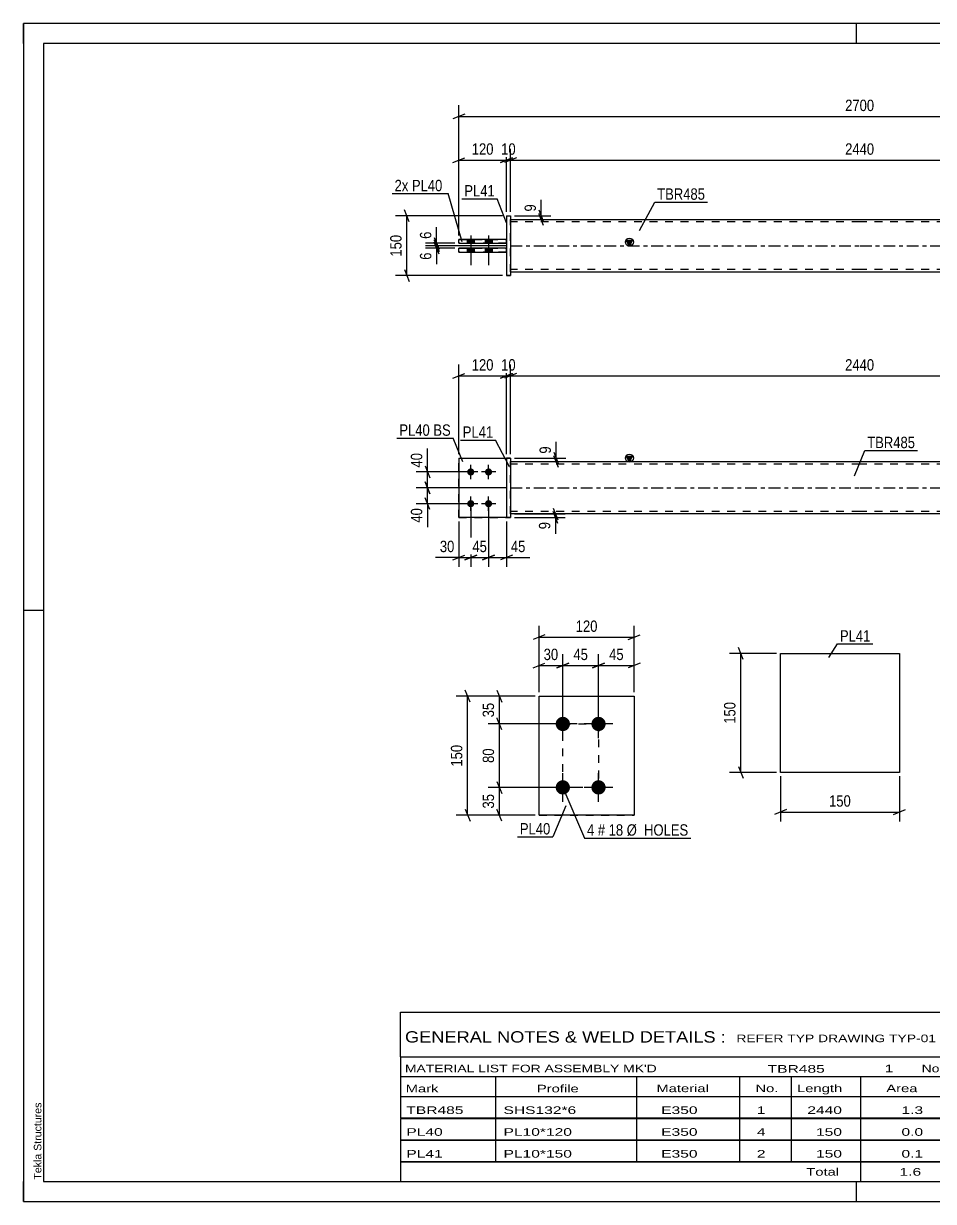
# Model space of a CAD drawing. Header units: millimetres. Extents: x 0 to 420, y 0 to 297.
# Drawn here: x 0 to 229.4, y 0 to 297 of the extents above; entities that cross this region are included whole.
import ezdxf

# ---------------------------------------------------------------- set-up
doc = ezdxf.new("R2010")
doc.units = ezdxf.units.MM
doc.linetypes.add('DXK_LINE_DOT2', pattern=[3.9198, 1.9599, -1.9599])
doc.linetypes.add('DXK_LINE_DOT3', pattern=[5.9187, 2.979, -0.9799, 0.9799, -0.9799])
doc.styles.add('Arial', font='ARIAL.TTF', dxfattribs={"height": 0.2})
doc.styles.add('Arial Narrow', font='ARIALN.TTF', dxfattribs={"height": 0.2})

# ---------------------------------------------------------------- blocks, each defined once
blk = doc.blocks.new('Unknown-582683829-1127')
at = {"color": 5, "linetype": 'Continuous'}
for p, q in [((420, 297), (0, 297)), ((0, 297), (0, 0)), ((0, 292), (0, 297)), ((210, 292), (210, 297)), ((415, 292), (5, 292)), ((5, 292), (5, 5)), ((5, 149), (0, 149)), ((0, 0), (0, 5)), ((5, 5), (415, 5)), ((210, 0), (210, 5)), ((0, 0), (420, 0))]:
    blk.add_line(p, q, dxfattribs=at)
at = {"color": 174, "linetype": 'Continuous', "style": 'Arial'}
blk.add_text('Tekla Structures', height=1.9102, rotation=90, dxfattribs=at).set_placement((4.5, 5.5))
blk = doc.blocks.new('Part-582683829-1392 - 1364')
at = {"color": 2, "linetype": 'Continuous'}
for p, q in [((109.73, 187.44), (121.73, 187.44)), ((109.73, 187.44), (109.73, 172.44)), ((121.73, 172.44), (109.73, 172.44)), ((109.73, 172.44), (109.73, 172.44))]:
    blk.add_line(p, q, dxfattribs=at)
at = {"color": 7, "linetype": 'DXK_LINE_DOT2'}
for p, q in [((109.73, 187.44), (121.73, 187.44)), ((121.73, 187.44), (121.73, 187.44)), ((121.73, 187.44), (121.73, 172.44)), ((109.73, 172.44), (121.73, 172.44)), ((109.73, 172.44), (109.73, 172.44))]:
    blk.add_line(p, q, dxfattribs=at)
blk = doc.blocks.new('Part-582683829-1397 - 1364')
at = {"color": 7, "linetype": 'DXK_LINE_DOT2'}
for p, q in [((109.73, 187.44), (121.73, 187.44)), ((109.73, 187.44), (121.73, 187.44)), ((109.73, 172.44), (109.73, 187.44)), ((121.73, 187.44), (121.73, 187.44)), ((121.73, 187.44), (121.73, 172.44)), ((109.73, 172.44), (121.73, 172.44)), ((121.73, 172.44), (109.73, 172.44)), ((109.73, 172.44), (109.73, 172.44))]:
    blk.add_line(p, q, dxfattribs=at)
blk = doc.blocks.new('Part-582683829-1412 - 1364')
at = {"color": 2, "linetype": 'Continuous'}
for p, q in [((122.73, 187.44), (121.73, 187.44)), ((121.73, 187.44), (121.73, 172.44)), ((122.73, 187.44), (122.73, 187.44)), ((122.73, 187.44), (122.73, 172.44)), ((121.73, 172.44), (122.73, 172.44))]:
    blk.add_line(p, q, dxfattribs=at)
at = {"color": 7, "linetype": 'DXK_LINE_DOT2'}
for p, q in [((121.73, 187.44), (122.73, 187.44)), ((122.73, 172.44), (121.73, 172.44))]:
    blk.add_line(p, q, dxfattribs=at)
blk = doc.blocks.new('Bolt-582683829-1414 - 1364')
at = {"linetype": 'Continuous'}
for points in [[(112.73, 183.04), (112.54, 183.06), (112.36, 183.12), (112.2, 183.21), (112.06, 183.34), (111.95, 183.49), (111.87, 183.66), (111.83, 183.85), (111.83, 184.03), (111.87, 184.22), (111.95, 184.39), (112.06, 184.54), (112.2, 184.67), (112.36, 184.76), (112.54, 184.82), (112.73, 184.84), (112.92, 184.82), (113.09, 184.76), (113.26, 184.67), (113.4, 184.54), (113.51, 184.39), (113.58, 184.22), (113.62, 184.03), (113.62, 183.85), (113.58, 183.66), (113.51, 183.49), (113.4, 183.34), (113.26, 183.21), (113.09, 183.12), (112.92, 183.06)], [(117.23, 183.04), (117.04, 183.06), (116.86, 183.12), (116.7, 183.21), (116.56, 183.34), (116.45, 183.49), (116.37, 183.66), (116.33, 183.85), (116.33, 184.03), (116.37, 184.22), (116.45, 184.39), (116.56, 184.54), (116.7, 184.67), (116.86, 184.76), (117.04, 184.82), (117.23, 184.84), (117.42, 184.82), (117.59, 184.76), (117.76, 184.67), (117.9, 184.54), (118.01, 184.39), (118.08, 184.22), (118.12, 184.03), (118.12, 183.85), (118.08, 183.66), (118.01, 183.49), (117.9, 183.34), (117.76, 183.21), (117.59, 183.12), (117.42, 183.06)], [(112.73, 175.04), (112.54, 175.06), (112.36, 175.12), (112.2, 175.21), (112.06, 175.34), (111.95, 175.49), (111.87, 175.66), (111.83, 175.85), (111.83, 176.03), (111.87, 176.22), (111.95, 176.39), (112.06, 176.54), (112.2, 176.67), (112.36, 176.76), (112.54, 176.82), (112.73, 176.84), (112.92, 176.82), (113.09, 176.76), (113.26, 176.67), (113.4, 176.54), (113.51, 176.39), (113.58, 176.22), (113.62, 176.03), (113.62, 175.85), (113.58, 175.66), (113.51, 175.49), (113.4, 175.34), (113.26, 175.21), (113.09, 175.12), (112.92, 175.06)], [(117.23, 175.04), (117.04, 175.06), (116.86, 175.12), (116.7, 175.21), (116.56, 175.34), (116.45, 175.49), (116.37, 175.66), (116.33, 175.85), (116.33, 176.03), (116.37, 176.22), (116.45, 176.39), (116.56, 176.54), (116.7, 176.67), (116.86, 176.76), (117.04, 176.82), (117.23, 176.84), (117.42, 176.82), (117.59, 176.76), (117.76, 176.67), (117.9, 176.54), (118.01, 176.39), (118.08, 176.22), (118.12, 176.03), (118.12, 175.85), (118.08, 175.66), (118.01, 175.49), (117.9, 175.34), (117.76, 175.21), (117.59, 175.12), (117.42, 175.06)]]:
    blk.add_hatch(color=1, dxfattribs=at).paths.add_polyline_path(points)
at = {"color": 1, "linetype": 'Continuous'}
for p, q in [((112.73, 182.14), (112.73, 185.74)), ((117.23, 182.14), (117.23, 185.74)), ((114.53, 183.94), (110.93, 183.94)), ((119.03, 183.94), (115.43, 183.94)), ((114.53, 175.94), (110.93, 175.94)), ((112.73, 174.14), (112.73, 177.74)), ((119.03, 175.94), (115.43, 175.94)), ((117.23, 174.14), (117.23, 177.74))]:
    blk.add_line(p, q, dxfattribs=at)
blk = doc.blocks.new('Part-582683829-1439 - 1364')
at = {"linetype": 'Continuous'}
blk.add_hatch(color=2, dxfattribs=at).paths.add_polyline_path([(152.73, 186.54), (151.93, 187.94), (153.53, 187.94)])
at = {"color": 2, "linetype": 'Continuous'}
for p, q in [((152.73, 186.54), (151.93, 187.94)), ((151.93, 187.94), (153.53, 187.94)), ((153.53, 187.94), (152.73, 186.54)), ((122.73, 186.54), (210.73, 186.54)), ((210.83, 186.54), (298.83, 186.54)), ((210.73, 173.34), (122.73, 173.34)), ((298.83, 173.34), (210.83, 173.34))]:
    blk.add_line(p, q, dxfattribs=at)
at = {"color": 7, "linetype": 'DXK_LINE_DOT2'}
for p, q in [((122.73, 173.34), (122.73, 186.54)), ((210.73, 185.94), (122.73, 185.94)), ((298.83, 185.94), (210.83, 185.94)), ((298.83, 173.34), (298.83, 186.54)), ((210.73, 173.94), (122.73, 173.94)), ((298.83, 173.94), (210.83, 173.94))]:
    blk.add_line(p, q, dxfattribs=at)
at = {"color": 7, "linetype": 'DXK_LINE_DOT3'}
for p, q in [((122.73, 179.94), (210.73, 179.94)), ((210.83, 179.94), (298.83, 179.94))]:
    blk.add_line(p, q, dxfattribs=at)
at = {"color": 2, "linetype": 'Continuous'}
blk.add_circle((152.73, 187.44), 1, dxfattribs=at)
blk = doc.blocks.new('Part-582683829-1771 - 1745')
at = {"color": 2, "linetype": 'Continuous'}
for p, q in [((121.73, 240.39), (109.73, 240.39)), ((109.73, 239.39), (109.73, 240.39)), ((109.73, 239.39), (121.73, 239.39)), ((109.73, 239.39), (109.73, 239.39)), ((121.73, 239.39), (121.73, 240.39))]:
    blk.add_line(p, q, dxfattribs=at)
at = {"color": 7, "linetype": 'DXK_LINE_DOT2'}
for p, q in [((109.73, 240.39), (121.73, 240.39)), ((121.73, 239.39), (109.73, 239.39))]:
    blk.add_line(p, q, dxfattribs=at)
blk = doc.blocks.new('Part-582683829-1751 - 1745')
at = {"linetype": 'Continuous'}
blk.add_hatch(color=2, dxfattribs=at).paths.add_polyline_path([(152.73, 240.99), (151.93, 242.39), (153.53, 242.39)])
at = {"color": 2, "linetype": 'Continuous'}
for p, q in [((122.73, 247.59), (210.73, 247.59)), ((210.83, 247.59), (298.83, 247.59)), ((152.73, 240.99), (151.93, 242.39)), ((151.93, 242.39), (153.53, 242.39)), ((153.53, 242.39), (152.73, 240.99)), ((122.73, 234.39), (210.73, 234.39)), ((210.83, 234.39), (298.83, 234.39))]:
    blk.add_line(p, q, dxfattribs=at)
at = {"color": 7, "linetype": 'DXK_LINE_DOT2'}
for p, q in [((122.73, 234.39), (122.73, 247.59)), ((210.73, 246.99), (122.73, 246.99)), ((298.83, 246.99), (210.83, 246.99)), ((298.83, 247.59), (298.83, 234.39)), ((210.73, 234.99), (122.73, 234.99)), ((298.83, 234.99), (210.83, 234.99))]:
    blk.add_line(p, q, dxfattribs=at)
at = {"color": 7, "linetype": 'DXK_LINE_DOT3'}
for p, q in [((122.73, 240.99), (210.73, 240.99)), ((210.83, 240.99), (298.83, 240.99))]:
    blk.add_line(p, q, dxfattribs=at)
at = {"color": 2, "linetype": 'Continuous'}
blk.add_circle((152.73, 241.89), 1, dxfattribs=at)
blk = doc.blocks.new('Part-582683829-1776 - 1745')
at = {"color": 2, "linetype": 'Continuous'}
for p, q in [((121.73, 242.59), (109.73, 242.59)), ((109.73, 241.59), (109.73, 242.59)), ((109.73, 241.59), (121.73, 241.59)), ((109.73, 241.59), (109.73, 241.59)), ((121.73, 241.59), (121.73, 242.59))]:
    blk.add_line(p, q, dxfattribs=at)
at = {"color": 7, "linetype": 'DXK_LINE_DOT2'}
for p, q in [((109.73, 242.59), (121.73, 242.59)), ((121.73, 241.59), (109.73, 241.59))]:
    blk.add_line(p, q, dxfattribs=at)
blk = doc.blocks.new('Part-582683829-1781 - 1745')
at = {"color": 2, "linetype": 'Continuous'}
for p, q in [((121.73, 248.49), (122.73, 248.49)), ((121.73, 248.49), (121.73, 233.49)), ((122.73, 248.49), (122.73, 248.49)), ((122.73, 248.49), (122.73, 233.49)), ((122.73, 233.49), (121.73, 233.49)), ((121.73, 233.49), (121.73, 233.49))]:
    blk.add_line(p, q, dxfattribs=at)
at = {"color": 7, "linetype": 'DXK_LINE_DOT2'}
for p, q in [((121.73, 248.49), (122.73, 248.49)), ((121.73, 233.49), (122.73, 233.49)), ((121.73, 233.49), (121.73, 233.49))]:
    blk.add_line(p, q, dxfattribs=at)
blk = doc.blocks.new('Bolt-582683829-1783 - 1745')
at = {"linetype": 'Continuous'}
for points in [[(111.83, 241.59), (113.63, 241.59), (113.63, 242.59), (111.83, 242.59)], [(111.83, 241.59), (113.63, 241.59), (113.63, 242.59), (111.83, 242.59)], [(116.33, 241.59), (118.13, 241.59), (118.13, 242.59), (116.33, 242.59)], [(116.33, 241.59), (118.13, 241.59), (118.13, 242.59), (116.33, 242.59)], [(111.83, 239.39), (113.63, 239.39), (113.63, 240.39), (111.83, 240.39)], [(111.83, 239.39), (113.63, 239.39), (113.63, 240.39), (111.83, 240.39)], [(116.33, 239.39), (118.13, 239.39), (118.13, 240.39), (116.33, 240.39)], [(116.33, 239.39), (118.13, 239.39), (118.13, 240.39), (116.33, 240.39)]]:
    blk.add_hatch(color=1, dxfattribs=at).paths.add_polyline_path(points)
at = {"color": 1, "linetype": 'Continuous'}
for p, q in [((112.73, 243.59), (112.73, 236.09)), ((112.73, 243.59), (112.73, 236.09)), ((117.23, 243.59), (117.23, 236.09)), ((117.23, 243.59), (117.23, 236.09)), ((111.83, 242.59), (111.83, 241.59)), ((111.83, 242.59), (111.83, 241.59)), ((113.63, 242.59), (113.63, 241.59)), ((113.63, 242.59), (113.63, 241.59)), ((116.33, 242.59), (116.33, 241.59)), ((116.33, 242.59), (116.33, 241.59)), ((118.13, 242.59), (118.13, 241.59)), ((118.13, 242.59), (118.13, 241.59)), ((111.83, 240.39), (111.83, 239.39)), ((111.83, 240.39), (111.83, 239.39)), ((113.63, 240.39), (113.63, 239.39)), ((113.63, 240.39), (113.63, 239.39)), ((116.33, 240.39), (116.33, 239.39)), ((116.33, 240.39), (116.33, 239.39)), ((118.13, 240.39), (118.13, 239.39)), ((118.13, 240.39), (118.13, 239.39))]:
    blk.add_line(p, q, dxfattribs=at)
blk = doc.blocks.new('Bolt-582683829-2085 - 2022')
at = {"linetype": 'Continuous'}
for points in [[(135.95, 118.6), (135.57, 118.63), (135.21, 118.75), (134.89, 118.94), (134.61, 119.19), (134.39, 119.5), (134.23, 119.84), (134.16, 120.21), (134.16, 120.58), (134.23, 120.95), (134.39, 121.3), (134.61, 121.6), (134.89, 121.85), (135.21, 122.04), (135.57, 122.16), (135.95, 122.2), (136.32, 122.16), (136.68, 122.04), (137, 121.85), (137.28, 121.6), (137.5, 121.3), (137.66, 120.95), (137.74, 120.58), (137.74, 120.21), (137.66, 119.84), (137.5, 119.5), (137.28, 119.19), (137, 118.94), (136.68, 118.75), (136.32, 118.63)], [(144.95, 118.6), (144.57, 118.63), (144.21, 118.75), (143.89, 118.94), (143.61, 119.19), (143.39, 119.5), (143.23, 119.84), (143.16, 120.21), (143.16, 120.58), (143.23, 120.95), (143.39, 121.3), (143.61, 121.6), (143.89, 121.85), (144.21, 122.04), (144.57, 122.16), (144.95, 122.2), (145.32, 122.16), (145.68, 122.04), (146, 121.85), (146.28, 121.6), (146.5, 121.3), (146.66, 120.95), (146.74, 120.58), (146.74, 120.21), (146.66, 119.84), (146.5, 119.5), (146.28, 119.19), (146, 118.94), (145.68, 118.75), (145.32, 118.63)], [(135.95, 102.6), (135.57, 102.63), (135.21, 102.75), (134.89, 102.94), (134.61, 103.19), (134.39, 103.5), (134.23, 103.84), (134.16, 104.21), (134.16, 104.58), (134.23, 104.95), (134.39, 105.3), (134.61, 105.6), (134.89, 105.85), (135.21, 106.04), (135.57, 106.16), (135.95, 106.2), (136.32, 106.16), (136.68, 106.04), (137, 105.85), (137.28, 105.6), (137.5, 105.3), (137.66, 104.95), (137.74, 104.58), (137.74, 104.21), (137.66, 103.84), (137.5, 103.5), (137.28, 103.19), (137, 102.94), (136.68, 102.75), (136.32, 102.63)], [(144.95, 102.6), (144.57, 102.63), (144.21, 102.75), (143.89, 102.94), (143.61, 103.19), (143.39, 103.5), (143.23, 103.84), (143.16, 104.21), (143.16, 104.58), (143.23, 104.95), (143.39, 105.3), (143.61, 105.6), (143.89, 105.85), (144.21, 106.04), (144.57, 106.16), (144.95, 106.2), (145.32, 106.16), (145.68, 106.04), (146, 105.85), (146.28, 105.6), (146.5, 105.3), (146.66, 104.95), (146.74, 104.58), (146.74, 104.21), (146.66, 103.84), (146.5, 103.5), (146.28, 103.19), (146, 102.94), (145.68, 102.75), (145.32, 102.63)]]:
    blk.add_hatch(color=1, dxfattribs=at).paths.add_polyline_path(points)
at = {"color": 1, "linetype": 'Continuous'}
for p, q in [((135.95, 116.8), (135.95, 124)), ((144.95, 116.8), (144.95, 124)), ((139.55, 120.4), (132.35, 120.4)), ((148.55, 120.4), (141.35, 120.4)), ((135.95, 100.8), (135.95, 108)), ((144.95, 100.8), (144.95, 108)), ((139.55, 104.4), (132.35, 104.4)), ((148.55, 104.4), (141.35, 104.4))]:
    blk.add_line(p, q, dxfattribs=at)
blk = doc.blocks.new('Part-582683829-2090 - 2022')
at = {"color": 2, "linetype": 'Continuous'}
for p, q in [((129.95, 127.4), (153.95, 127.4)), ((129.95, 97.4), (129.95, 127.4)), ((153.95, 127.4), (153.95, 127.4)), ((153.95, 127.4), (153.95, 97.4)), ((153.95, 97.4), (129.95, 97.4)), ((129.95, 97.4), (129.95, 97.4))]:
    blk.add_line(p, q, dxfattribs=at)
at = {"color": 7, "linetype": 'DXK_LINE_DOT2'}
for p, q in [((129.95, 127.4), (153.95, 127.4)), ((129.95, 97.4), (153.95, 97.4)), ((129.95, 97.4), (129.95, 97.4))]:
    blk.add_line(p, q, dxfattribs=at)
blk = doc.blocks.new('Part-582683829-2237 - 2231')
at = {"color": 2, "linetype": 'Continuous'}
for p, q in [((190.81, 138.19), (220.81, 138.19)), ((190.81, 108.19), (190.81, 138.19)), ((220.81, 138.19), (220.81, 108.19)), ((220.81, 108.19), (190.81, 108.19))]:
    blk.add_line(p, q, dxfattribs=at)
blk = doc.blocks.new('Rectangle-582683829-2216 - 2022')
at = {"color": 1, "linetype": 'DXK_LINE_DOT2'}
blk.add_lwpolyline([(135.95, 120.4), (144.95, 120.4), (144.95, 104.4), (135.95, 104.4), (135.95, 120.4)], close=True, dxfattribs=at)
blk = doc.blocks.new('StraightDimension-582683829-1601 - 1364')
at = {"color": 7, "linetype": 'Continuous'}
for p, q in [((101.25, 185.44), (102.45, 182.44)), ((111.73, 183.94), (99, 183.94)), ((102.45, 178.44), (101.25, 181.44)), ((101.85, 179.94), (101.85, 183.94)), ((121.73, 179.94), (99, 179.94))]:
    blk.add_line(p, q, dxfattribs=at)
at = {"color": 0}
blk.add_wipeout([(101.1, 189.32), (96.9, 189.32), (96.9, 184.46), (101.1, 184.46)], dxfattribs=at)
at = {"color": 7, "linetype": 'Continuous'}
blk.add_line((101.85, 183.94), (101.85, 189.85), dxfattribs=at)
blk.add_line((101.85, 183.94), (101.85, 189.85), dxfattribs=at)
at = {"color": 3, "style": 'Arial Narrow'}
blk.add_text('40', height=2.863, rotation=90.0002, dxfattribs=at).set_placement((100.5, 185.06))
blk = doc.blocks.new('StraightDimension-582683829-1572 - 1364')
at = {"color": 7, "linetype": 'Continuous'}
for p, q in [((112.73, 174.94), (112.73, 159.98)), ((109.73, 171.44), (109.73, 159.98)), ((108.23, 161.78), (111.23, 162.98)), ((109.73, 162.38), (112.73, 162.38)), ((114.23, 162.98), (111.23, 161.78))]:
    blk.add_line(p, q, dxfattribs=at)
at = {"color": 0}
blk.add_wipeout([(109.2, 163.13), (109.2, 167.33), (104.35, 167.33), (104.35, 163.13)], dxfattribs=at)
at = {"color": 7, "linetype": 'Continuous'}
blk.add_line((109.73, 162.38), (103.82, 162.38), dxfattribs=at)
blk.add_line((109.73, 162.38), (103.82, 162.38), dxfattribs=at)
at = {"color": 3, "style": 'Arial Narrow'}
blk.add_text('30', height=2.863, dxfattribs=at).set_placement((104.95, 163.73))
blk = doc.blocks.new('StraightDimension-582683829-1565 - 1364')
at = {"color": 7, "linetype": 'Continuous'}
for p, q in [((112.73, 174.94), (112.73, 159.98)), ((117.23, 174.94), (117.23, 159.98)), ((111.23, 161.78), (114.23, 162.98)), ((112.73, 162.38), (117.23, 162.38)), ((118.73, 162.98), (115.73, 161.78))]:
    blk.add_line(p, q, dxfattribs=at)
at = {"color": 0}
blk.add_wipeout([(117.41, 163.13), (117.41, 167.33), (112.55, 167.33), (112.55, 163.13)], dxfattribs=at)
at = {"color": 3, "style": 'Arial Narrow'}
blk.add_text('45', height=2.863, dxfattribs=at).set_placement((113.15, 163.73))
blk = doc.blocks.new('StraightDimension-582683829-1458 - 1364')
at = {"color": 7, "linetype": 'Continuous'}
for p, q in [((109.73, 188.44), (109.73, 211.01)), ((121.73, 188.44), (121.73, 211.01)), ((108.23, 207.56), (111.23, 208.76)), ((109.73, 208.16), (121.73, 208.16)), ((123.23, 208.76), (120.23, 207.56))]:
    blk.add_line(p, q, dxfattribs=at)
at = {"color": 0}
blk.add_wipeout([(119.07, 208.91), (119.07, 213.11), (112.39, 213.11), (112.39, 208.91)], dxfattribs=at)
at = {"color": 3, "style": 'Arial Narrow'}
blk.add_text('120', height=2.863, dxfattribs=at).set_placement((112.99, 209.51))
blk = doc.blocks.new('StraightDimension-582683829-1485 - 1364')
at = {"color": 7, "linetype": 'Continuous'}
for p, q in [((121.73, 188.44), (121.73, 211.01)), ((122.73, 188.44), (122.73, 211.01)), ((120.23, 207.56), (123.23, 208.76)), ((124.23, 208.76), (121.23, 207.56)), ((121.73, 208.16), (122.73, 208.16))]:
    blk.add_line(p, q, dxfattribs=at)
at = {"color": 0}
blk.add_wipeout([(124.66, 208.91), (124.66, 213.11), (119.8, 213.11), (119.8, 208.91)], dxfattribs=at)
at = {"color": 3, "style": 'Arial Narrow'}
blk.add_text('10', height=2.863, dxfattribs=at).set_placement((120.4, 209.51))
blk = doc.blocks.new('StraightDimension-582683829-1502 - 1364')
at = {"color": 7, "linetype": 'Continuous'}
for p, q in [((122.73, 188.44), (122.73, 211.01)), ((298.83, 188.44), (298.83, 211.01)), ((124.23, 208.76), (121.23, 207.56)), ((122.73, 208.16), (298.83, 208.16)), ((297.33, 207.56), (300.33, 208.76))]:
    blk.add_line(p, q, dxfattribs=at)
at = {"color": 0}
blk.add_wipeout([(215.03, 208.91), (215.03, 213.11), (206.52, 213.11), (206.52, 208.91)], dxfattribs=at)
at = {"color": 3, "style": 'Arial Narrow'}
blk.add_text('2440', height=2.863, dxfattribs=at).set_placement((207.12, 209.51))
blk = doc.blocks.new('StraightDimension-582683829-1552 - 1364')
at = {"color": 7, "linetype": 'Continuous'}
for p, q in [((117.23, 174.94), (117.23, 159.98)), ((121.73, 171.44), (121.73, 159.98)), ((115.73, 161.78), (118.73, 162.98)), ((117.23, 162.38), (121.73, 162.38)), ((123.23, 162.98), (120.23, 161.78))]:
    blk.add_line(p, q, dxfattribs=at)
at = {"color": 0}
blk.add_wipeout([(127.11, 163.13), (127.11, 167.33), (122.25, 167.33), (122.25, 163.13)], dxfattribs=at)
at = {"color": 7, "linetype": 'Continuous'}
blk.add_line((121.73, 162.38), (127.63, 162.38), dxfattribs=at)
blk.add_line((121.73, 162.38), (127.63, 162.38), dxfattribs=at)
at = {"color": 3, "style": 'Arial Narrow'}
blk.add_text('45', height=2.863, dxfattribs=at).set_placement((122.85, 163.73))
blk = doc.blocks.new('StraightDimension-582683829-1583 - 1364')
at = {"color": 7, "linetype": 'Continuous'}
for p, q in [((123.73, 173.34), (136.53, 173.34)), ((123.73, 172.44), (136.53, 172.44)), ((133.53, 174.84), (134.73, 171.84)), ((134.73, 170.94), (133.53, 173.94)), ((134.13, 172.44), (134.13, 173.34))]:
    blk.add_line(p, q, dxfattribs=at)
at = {"color": 0}
blk.add_wipeout([(133.38, 171.91), (129.18, 171.91), (129.18, 168.89), (133.38, 168.89)], dxfattribs=at)
at = {"color": 7, "linetype": 'Continuous'}
blk.add_line((134.13, 172.44), (134.13, 168.36), dxfattribs=at)
blk.add_line((134.13, 172.44), (134.13, 168.36), dxfattribs=at)
at = {"color": 3, "style": 'Arial Narrow'}
blk.add_text('9', height=2.86, rotation=90.0002, dxfattribs=at).set_placement((132.78, 169.49))
blk = doc.blocks.new('StraightDimension-582683829-1592 - 1364')
at = {"color": 7, "linetype": 'Continuous'}
for p, q in [((123.73, 187.44), (136.68, 187.44)), ((133.68, 188.94), (134.88, 185.94)), ((134.88, 185.04), (133.68, 188.04)), ((134.28, 186.54), (134.28, 187.44)), ((123.73, 186.54), (136.68, 186.54))]:
    blk.add_line(p, q, dxfattribs=at)
at = {"color": 0}
blk.add_wipeout([(133.53, 190.99), (129.33, 190.99), (129.33, 187.96), (133.53, 187.96)], dxfattribs=at)
at = {"color": 7, "linetype": 'Continuous'}
blk.add_line((134.28, 187.44), (134.28, 191.52), dxfattribs=at)
blk.add_line((134.28, 187.44), (134.28, 191.52), dxfattribs=at)
at = {"color": 3, "style": 'Arial Narrow'}
blk.add_text('9', height=2.86, rotation=90.0002, dxfattribs=at).set_placement((132.93, 188.56))
blk = doc.blocks.new('StraightDimension-582683829-1618 - 1364')
at = {"color": 7, "linetype": 'Continuous'}
for p, q in [((101.25, 181.44), (102.45, 178.44)), ((121.73, 179.94), (99, 179.94)), ((101.85, 175.94), (101.85, 179.94)), ((111.73, 175.94), (99, 175.94)), ((102.45, 174.44), (101.25, 177.44))]:
    blk.add_line(p, q, dxfattribs=at)
at = {"color": 0}
blk.add_wipeout([(101.1, 175.41), (96.9, 175.41), (96.9, 170.56), (101.1, 170.56)], dxfattribs=at)
at = {"color": 7, "linetype": 'Continuous'}
blk.add_line((101.85, 175.94), (101.85, 170.03), dxfattribs=at)
blk.add_line((101.85, 175.94), (101.85, 170.03), dxfattribs=at)
at = {"color": 3, "style": 'Arial Narrow'}
blk.add_text('40', height=2.863, rotation=90.0002, dxfattribs=at).set_placement((100.5, 171.16))
blk = doc.blocks.new('StraightDimension-582683829-1833 - 1745')
at = {"color": 7, "linetype": 'Continuous'}
for p, q in [((121.73, 240.99), (101.29, 240.99)), ((103.54, 242.49), (104.74, 239.49)), ((104.74, 238.89), (103.54, 241.89)), ((104.14, 240.39), (104.14, 240.99)), ((108.73, 240.39), (101.29, 240.39))]:
    blk.add_line(p, q, dxfattribs=at)
at = {"color": 0}
blk.add_wipeout([(103.39, 239.86), (99.19, 239.86), (99.19, 236.83), (103.39, 236.83)], dxfattribs=at)
at = {"color": 7, "linetype": 'Continuous'}
blk.add_line((104.14, 240.39), (104.14, 236.31), dxfattribs=at)
blk.add_line((104.14, 240.39), (104.14, 236.31), dxfattribs=at)
at = {"color": 3, "style": 'Arial Narrow'}
blk.add_text('6', height=2.86, rotation=90.0002, dxfattribs=at).set_placement((102.79, 237.43))
blk = doc.blocks.new('StraightDimension-582683829-1882 - 1745')
at = {"color": 7, "linetype": 'Continuous'}
for p, q in [((109.73, 243.59), (109.73, 265.43)), ((121.73, 249.49), (121.73, 265.43)), ((108.23, 261.98), (111.23, 263.18)), ((109.73, 262.58), (121.73, 262.58)), ((123.23, 263.18), (120.23, 261.98))]:
    blk.add_line(p, q, dxfattribs=at)
at = {"color": 0}
blk.add_wipeout([(119.07, 263.33), (119.07, 267.53), (112.39, 267.53), (112.39, 263.33)], dxfattribs=at)
at = {"color": 3, "style": 'Arial Narrow'}
blk.add_text('120', height=2.863, dxfattribs=at).set_placement((112.99, 263.93))
blk = doc.blocks.new('StraightDimension-582683829-1817 - 1745')
at = {"color": 7, "linetype": 'Continuous'}
for p, q in [((108.73, 241.59), (101.29, 241.59)), ((121.73, 240.99), (101.29, 240.99)), ((103.54, 243.09), (104.74, 240.09)), ((104.74, 239.49), (103.54, 242.49)), ((104.14, 240.99), (104.14, 241.59))]:
    blk.add_line(p, q, dxfattribs=at)
at = {"color": 0}
blk.add_wipeout([(103.39, 245.14), (99.19, 245.14), (99.19, 242.11), (103.39, 242.11)], dxfattribs=at)
at = {"color": 7, "linetype": 'Continuous'}
blk.add_line((104.14, 241.59), (104.14, 245.66), dxfattribs=at)
blk.add_line((104.14, 241.59), (104.14, 245.66), dxfattribs=at)
at = {"color": 3, "style": 'Arial Narrow'}
blk.add_text('6', height=2.86, rotation=90.0002, dxfattribs=at).set_placement((102.79, 242.71))
blk = doc.blocks.new('StraightDimension-582683829-1850 - 1745')
at = {"color": 7, "linetype": 'Continuous'}
for p, q in [((129.91, 249.99), (131.11, 246.99)), ((123.73, 248.49), (132.91, 248.49)), ((123.73, 247.59), (132.91, 247.59)), ((131.11, 246.09), (129.91, 249.09)), ((130.51, 247.59), (130.51, 248.49))]:
    blk.add_line(p, q, dxfattribs=at)
at = {"color": 0}
blk.add_wipeout([(129.76, 252.04), (125.56, 252.04), (125.56, 249.01), (129.76, 249.01)], dxfattribs=at)
at = {"color": 7, "linetype": 'Continuous'}
blk.add_line((130.51, 248.49), (130.51, 252.56), dxfattribs=at)
blk.add_line((130.51, 248.49), (130.51, 252.56), dxfattribs=at)
at = {"color": 3, "style": 'Arial Narrow'}
blk.add_text('9', height=2.86, rotation=90.0002, dxfattribs=at).set_placement((129.16, 249.61))
blk = doc.blocks.new('StraightDimension-582683829-1861 - 1745')
at = {"color": 7, "linetype": 'Continuous'}
for p, q in [((97.24, 246.99), (96.04, 249.99)), ((120.73, 248.49), (93.79, 248.49)), ((96.64, 233.49), (96.64, 248.49)), ((96.04, 234.99), (97.24, 231.99)), ((120.73, 233.49), (93.79, 233.49))]:
    blk.add_line(p, q, dxfattribs=at)
at = {"color": 0}
blk.add_wipeout([(95.89, 244.33), (91.69, 244.33), (91.69, 237.64), (95.89, 237.64)], dxfattribs=at)
at = {"color": 3, "style": 'Arial Narrow'}
blk.add_text('150', height=2.863, rotation=90.0002, dxfattribs=at).set_placement((95.29, 238.24))
blk = doc.blocks.new('StraightDimension-582683829-1872 - 1745')
at = {"color": 7, "linetype": 'Continuous'}
for p, q in [((121.73, 249.49), (121.73, 265.43)), ((122.73, 249.49), (122.73, 265.43)), ((120.23, 261.98), (123.23, 263.18)), ((124.23, 263.18), (121.23, 261.98)), ((121.73, 262.58), (122.73, 262.58))]:
    blk.add_line(p, q, dxfattribs=at)
at = {"color": 0}
blk.add_wipeout([(124.66, 263.33), (124.66, 267.53), (119.8, 267.53), (119.8, 263.33)], dxfattribs=at)
at = {"color": 3, "style": 'Arial Narrow'}
blk.add_text('10', height=2.863, dxfattribs=at).set_placement((120.4, 263.93))
blk = doc.blocks.new('StraightDimension-582683829-1892 - 1745')
at = {"color": 7, "linetype": 'Continuous'}
for p, q in [((122.73, 249.49), (122.73, 265.43)), ((298.83, 249.49), (298.83, 265.43)), ((124.23, 263.18), (121.23, 261.98)), ((122.73, 262.58), (298.83, 262.58)), ((297.33, 261.98), (300.33, 263.18))]:
    blk.add_line(p, q, dxfattribs=at)
at = {"color": 0}
blk.add_wipeout([(215.03, 263.33), (215.03, 267.53), (206.52, 267.53), (206.52, 263.33)], dxfattribs=at)
at = {"color": 3, "style": 'Arial Narrow'}
blk.add_text('2440', height=2.863, dxfattribs=at).set_placement((207.12, 263.93))
blk = doc.blocks.new('StraightDimension-582683829-1923 - 1745')
at = {"color": 7, "linetype": 'Continuous'}
for p, q in [((109.73, 243.59), (109.73, 276.44)), ((311.83, 243.59), (311.83, 276.44)), ((111.23, 274.19), (108.23, 272.99)), ((109.73, 273.59), (311.83, 273.59)), ((310.33, 272.99), (313.33, 274.19))]:
    blk.add_line(p, q, dxfattribs=at)
at = {"color": 0}
blk.add_wipeout([(215.03, 274.34), (215.03, 278.54), (206.52, 278.54), (206.52, 274.34)], dxfattribs=at)
at = {"color": 3, "style": 'Arial Narrow'}
blk.add_text('2700', height=2.863, dxfattribs=at).set_placement((207.12, 274.94))
blk = doc.blocks.new('StraightDimension-582683829-2094 - 2022')
at = {"color": 7, "linetype": 'Continuous'}
for p, q in [((131.45, 142.87), (128.45, 141.67)), ((129.95, 128.4), (129.95, 145.12)), ((152.45, 141.67), (155.45, 142.87)), ((153.95, 128.4), (153.95, 145.12)), ((129.95, 142.27), (153.95, 142.27))]:
    blk.add_line(p, q, dxfattribs=at)
at = {"color": 0}
blk.add_wipeout([(145.29, 143.02), (145.29, 147.22), (138.6, 147.22), (138.6, 143.02)], dxfattribs=at)
at = {"color": 3, "style": 'Arial Narrow'}
blk.add_text('120', height=2.863, dxfattribs=at).set_placement((139.2, 143.62))
blk = doc.blocks.new('StraightDimension-582683829-2114 - 2022')
at = {"color": 7, "linetype": 'Continuous'}
for p, q in [((129.95, 128.4), (129.95, 138.01)), ((135.95, 121.4), (135.95, 138.01)), ((128.45, 134.56), (131.45, 135.76)), ((129.95, 135.16), (135.95, 135.16)), ((137.45, 135.76), (134.45, 134.56))]:
    blk.add_line(p, q, dxfattribs=at)
at = {"color": 0}
blk.add_wipeout([(135.37, 135.91), (135.37, 140.11), (130.52, 140.11), (130.52, 135.91)], dxfattribs=at)
at = {"color": 3, "style": 'Arial Narrow'}
blk.add_text('30', height=2.863, dxfattribs=at).set_placement((131.12, 136.51))
blk = doc.blocks.new('StraightDimension-582683829-2154 - 2022')
at = {"color": 7, "linetype": 'Continuous'}
for p, q in [((112.55, 125.9), (111.35, 128.9)), ((128.95, 127.4), (109.1, 127.4)), ((111.95, 97.4), (111.95, 127.4)), ((111.35, 98.9), (112.55, 95.9)), ((128.95, 97.4), (109.1, 97.4))]:
    blk.add_line(p, q, dxfattribs=at)
at = {"color": 0}
blk.add_wipeout([(111.2, 115.74), (107, 115.74), (107, 109.05), (111.2, 109.05)], dxfattribs=at)
at = {"color": 3, "style": 'Arial Narrow'}
blk.add_text('150', height=2.863, rotation=90.0002, dxfattribs=at).set_placement((110.6, 109.65))
blk = doc.blocks.new('StraightDimension-582683829-2127 - 2022')
at = {"color": 7, "linetype": 'Continuous'}
for p, q in [((135.95, 121.4), (135.95, 138.01)), ((144.95, 121.4), (144.95, 138.01)), ((134.45, 134.56), (137.45, 135.76)), ((135.95, 135.16), (144.95, 135.16)), ((146.45, 135.76), (143.45, 134.56))]:
    blk.add_line(p, q, dxfattribs=at)
at = {"color": 0}
blk.add_wipeout([(142.87, 135.91), (142.87, 140.11), (138.02, 140.11), (138.02, 135.91)], dxfattribs=at)
at = {"color": 3, "style": 'Arial Narrow'}
blk.add_text('45', height=2.863, dxfattribs=at).set_placement((138.62, 136.51))
blk = doc.blocks.new('StraightDimension-582683829-2137 - 2022')
at = {"color": 7, "linetype": 'Continuous'}
for p, q in [((144.95, 121.4), (144.95, 138.01)), ((153.95, 128.4), (153.95, 138.01)), ((143.45, 134.56), (146.45, 135.76)), ((144.95, 135.16), (153.95, 135.16)), ((155.45, 135.76), (152.45, 134.56))]:
    blk.add_line(p, q, dxfattribs=at)
at = {"color": 0}
blk.add_wipeout([(151.87, 135.91), (151.87, 140.11), (147.02, 140.11), (147.02, 135.91)], dxfattribs=at)
at = {"color": 3, "style": 'Arial Narrow'}
blk.add_text('45', height=2.863, dxfattribs=at).set_placement((147.62, 136.51))
blk = doc.blocks.new('StraightDimension-582683829-2171 - 2022')
at = {"color": 7, "linetype": 'Continuous'}
for p, q in [((134.95, 104.4), (117.1, 104.4)), ((119.35, 105.9), (120.55, 102.9)), ((119.95, 97.4), (119.95, 104.4)), ((120.55, 95.9), (119.35, 98.9)), ((128.95, 97.4), (117.1, 97.4))]:
    blk.add_line(p, q, dxfattribs=at)
at = {"color": 0}
blk.add_wipeout([(119.2, 103.32), (115, 103.32), (115, 98.47), (119.2, 98.47)], dxfattribs=at)
at = {"color": 3, "style": 'Arial Narrow'}
blk.add_text('35', height=2.863, rotation=90.0002, dxfattribs=at).set_placement((118.6, 99.07))
blk = doc.blocks.new('StraightDimension-582683829-2187 - 2022')
at = {"color": 7, "linetype": 'Continuous'}
for p, q in [((120.55, 118.9), (119.35, 121.9)), ((134.95, 120.4), (117.1, 120.4)), ((119.95, 104.4), (119.95, 120.4)), ((134.95, 104.4), (117.1, 104.4)), ((119.35, 105.9), (120.55, 102.9))]:
    blk.add_line(p, q, dxfattribs=at)
at = {"color": 0}
blk.add_wipeout([(119.2, 114.82), (115, 114.82), (115, 109.97), (119.2, 109.97)], dxfattribs=at)
at = {"color": 3, "style": 'Arial Narrow'}
blk.add_text('80', height=2.863, rotation=90.0002, dxfattribs=at).set_placement((118.6, 110.57))
blk = doc.blocks.new('StraightDimension-582683829-2200 - 2022')
at = {"color": 7, "linetype": 'Continuous'}
for p, q in [((119.35, 128.9), (120.55, 125.9)), ((128.95, 127.4), (117.1, 127.4)), ((119.95, 120.4), (119.95, 127.4)), ((120.55, 118.9), (119.35, 121.9)), ((134.95, 120.4), (117.1, 120.4))]:
    blk.add_line(p, q, dxfattribs=at)
at = {"color": 0}
blk.add_wipeout([(119.2, 126.32), (115, 126.32), (115, 121.47), (119.2, 121.47)], dxfattribs=at)
at = {"color": 3, "style": 'Arial Narrow'}
blk.add_text('35', height=2.863, rotation=90.0002, dxfattribs=at).set_placement((118.6, 122.07))
blk = doc.blocks.new('StraightDimension-582683829-2239 - 2231')
at = {"color": 7, "linetype": 'Continuous'}
for p, q in [((181.41, 136.69), (180.21, 139.69)), ((189.81, 138.19), (177.96, 138.19)), ((180.81, 108.19), (180.81, 138.19)), ((189.81, 108.19), (177.96, 108.19)), ((180.21, 109.69), (181.41, 106.69))]:
    blk.add_line(p, q, dxfattribs=at)
at = {"color": 0}
blk.add_wipeout([(180.06, 126.53), (175.86, 126.53), (175.86, 119.85), (180.06, 119.85)], dxfattribs=at)
at = {"color": 3, "style": 'Arial Narrow'}
blk.add_text('150', height=2.863, rotation=90.0002, dxfattribs=at).set_placement((179.46, 120.45))
blk = doc.blocks.new('StraightDimension-582683829-2246 - 2231')
at = {"color": 7, "linetype": 'Continuous'}
for p, q in [((190.81, 107.19), (190.81, 95.79)), ((220.81, 107.19), (220.81, 95.79)), ((192.31, 98.79), (189.31, 97.59)), ((190.81, 98.19), (220.81, 98.19)), ((219.31, 97.59), (222.31, 98.79))]:
    blk.add_line(p, q, dxfattribs=at)
at = {"color": 0}
blk.add_wipeout([(209.16, 98.94), (209.16, 103.14), (202.47, 103.14), (202.47, 98.94)], dxfattribs=at)
at = {"color": 3, "style": 'Arial Narrow'}
blk.add_text('150', height=2.863, dxfattribs=at).set_placement((203.07, 99.54))
blk = doc.blocks.new('Unknown-582683829-2752')
at = {"color": 7, "linetype": 'Continuous'}
for p, q in [((95, 47.75), (255, 47.75)), ((95, 36.5), (95, 47.75)), ((255, 47.75), (255, 36.5)), ((95, 36.5), (255, 36.5)), ((95, 36.5), (95, 31.5)), ((255, 36.5), (255, 31.5)), ((95, 31.5), (255, 31.5)), ((95, 31.5), (95, 26.5)), ((119, 31.5), (119, 26.5)), ((154.5, 31.5), (154.5, 26.5)), ((180.5, 31.5), (180.5, 26.5)), ((193.5, 31.5), (193.5, 26.5)), ((211, 31.5), (211, 26.5)), ((233, 31.5), (233, 26.5)), ((255, 31.5), (255, 26.5)), ((95, 26.5), (255, 26.5)), ((95, 26.45), (95, 21.05)), ((95, 26.45), (255, 26.45)), ((119, 26.5), (119, 21)), ((154.5, 26.5), (154.5, 21)), ((180.5, 26.5), (180.5, 21)), ((193.5, 26.5), (193.5, 21)), ((211, 26.5), (211, 21)), ((233, 26.5), (233, 21)), ((255, 26.45), (255, 21.05)), ((95, 21.05), (255, 21.05)), ((95, 20.95), (95, 15.55)), ((95, 20.95), (255, 20.95)), ((119, 21), (119, 15.5)), ((154.5, 21), (154.5, 15.5)), ((180.5, 21), (180.5, 15.5)), ((193.5, 21), (193.5, 15.5)), ((211, 21), (211, 15.5)), ((233, 21), (233, 15.5)), ((255, 20.95), (255, 15.55)), ((95, 15.55), (255, 15.55)), ((95, 15.45), (95, 10.05)), ((95, 15.45), (255, 15.45)), ((119, 15.5), (119, 10)), ((154.5, 15.5), (154.5, 10)), ((180.5, 15.5), (180.5, 10)), ((193.5, 15.5), (193.5, 10)), ((211, 15.5), (211, 10)), ((233, 15.5), (233, 10)), ((255, 15.45), (255, 10.05)), ((95, 10.05), (255, 10.05)), ((95, 10), (255, 10)), ((95, 10), (95, 5)), ((211, 10), (211, 5)), ((233, 10), (233, 5)), ((255, 10), (255, 5)), ((95, 5), (255, 5))]:
    blk.add_line(p, q, dxfattribs=at)
at = {"color": 7, "style": 'Arial Narrow'}
for s, height, width, p in [('GENERAL NOTES & WELD DETAILS :', 2.8633, 1.4, (96.15, 40.06)), ('REFER TYP DRAWING TYP-01', 1.9089, 1.6, (179.7, 40.16)), ("MATERIAL LIST FOR ASSEMBLY MK'D", 1.9089, 1.6, (96.15, 32.56)), ('TBR485', 1.909, 1.794707, (187.59, 32.47)), ('1', 1.91, 1.794707, (217.08, 32.56)), ('No. Required', 1.9089, 1.6, (226.41, 32.56)), ('Mark', 1.909, 1.7, (96.34, 27.5)), ('Profile', 1.909, 1.7, (129.41, 27.5)), ('Material', 1.909, 1.7, (159.54, 27.56)), ('No.', 1.909, 1.7, (184.5, 27.56)), ('Length', 1.909, 1.7, (195, 27.56)), ('Area', 1.909, 1.7, (217.5, 27.56)), ('Weight', 1.909, 1.7, (237, 27.56))]:
    blk.add_text(s, height=height, dxfattribs=dict(at, width=width)).set_placement(p)
at = {"color": 7, "linetype": 'Continuous', "style": 'Arial Narrow'}
for s, height, width, p in [('TBR485', 1.909, 1.794707, (96.5, 22.06)), ('SHS132*6', 1.909, 1.794707, (121, 22.06)), ('E350', 1.909, 1.794707, (160.74, 22.06)), ('1', 1.91, 1.794707, (184.86, 22.06)), ('2440', 1.909, 1.794707, (197.58, 22.06)), ('1.3', 1.909, 1.794707, (221.32, 22.06)), ('57.9', 1.909, 1.794707, (240.14, 22.06)), ('PL40', 1.909, 1.794707, (96.5, 16.56)), ('PL10*120', 1.909, 1.794707, (121, 16.56)), ('E350', 1.909, 1.794707, (160.74, 16.56)), ('4', 1.91, 1.794707, (184.86, 16.56)), ('150', 1.909, 1.794707, (199.77, 16.56)), ('0.0', 1.909, 1.794707, (221.32, 16.56)), ('5.7', 1.909, 1.794707, (242.33, 16.56)), ('PL41', 1.909, 1.794707, (96.5, 11.06)), ('PL10*150', 1.909, 1.794707, (121, 11.06)), ('E350', 1.909, 1.794707, (160.74, 11.06)), ('2', 1.91, 1.794707, (184.86, 11.06)), ('150', 1.909, 1.794707, (199.77, 11.06)), ('0.1', 1.909, 1.794707, (221.32, 11.06)), ('3.5', 1.909, 1.794707, (242.33, 11.06)), ('Total', 1.909, 1.7, (197.33, 6.5)), ('1.6', 1.909, 1.794707, (220.83, 6.5)), ('67.1', 1.909, 1.794707, (240.14, 6.5))]:
    blk.add_text(s, height=height, dxfattribs=dict(at, width=width)).set_placement(p)
blk = doc.blocks.new('Mark-582683829-1408 - 1364')
at = {"color": 0}
blk.add_wipeout([(118.4, 192.56), (118.4, 195.56), (110.72, 195.56), (110.72, 192.56)], dxfattribs=at)
blk.add_wipeout([(118.4, 192.56), (118.4, 195.56), (110.72, 195.56), (110.72, 192.56)], dxfattribs=at)
at = {"color": 30, "linetype": 'Continuous'}
for p in [(110.12, 191.96), (122.5, 185.2)]:
    blk.add_line(p, (119, 191.96), dxfattribs=at)
at = {"color": 3, "style": 'Arial Narrow'}
blk.add_text('PL41', height=2.863, dxfattribs=at).set_placement((110.72, 192.56))
blk = doc.blocks.new('Mark-582683829-1435 - 1364')
at = {"color": 0}
blk.add_wipeout([(224.75, 189.94), (224.75, 192.94), (212.69, 192.94), (212.69, 189.94)], dxfattribs=at)
blk.add_wipeout([(224.75, 189.94), (224.75, 192.94), (212.69, 192.94), (212.69, 189.94)], dxfattribs=at)
at = {"color": 30, "linetype": 'Continuous'}
for p, q in [((209.49, 182.99), (212.09, 189.34)), ((212.09, 189.34), (225.35, 189.34))]:
    blk.add_line(p, q, dxfattribs=at)
at = {"color": 3, "style": 'Arial Narrow'}
blk.add_text('TBR485', height=2.863, dxfattribs=at).set_placement((212.69, 189.94))
blk = doc.blocks.new('MarkSet-582683829-1736 - 1364')
at = {"color": 0}
blk.add_wipeout([(102.41, 193.06), (102.41, 196.06), (94.74, 196.06), (94.74, 193.06)], dxfattribs=at)
blk.add_wipeout([(102.41, 193.06), (102.41, 196.06), (94.74, 196.06), (94.74, 193.06)], dxfattribs=at)
blk.add_wipeout([(107.7, 193.06), (107.7, 196.06), (103.31, 196.06), (103.31, 193.06)], dxfattribs=at)
blk.add_wipeout([(107.7, 193.06), (107.7, 196.06), (103.31, 196.06), (103.31, 193.06)], dxfattribs=at)
at = {"color": 30, "linetype": 'Continuous'}
for p in [(94.14, 192.46), (110.76, 186.5)]:
    blk.add_line(p, (108.3, 192.46), dxfattribs=at)
at = {"color": 3, "style": 'Arial Narrow'}
for s, p in [('PL40', (94.74, 193.06)), ('BS', (103.31, 193.06))]:
    blk.add_text(s, height=2.863, dxfattribs=at).set_placement(p)
blk = doc.blocks.new('MarkSet-582683829-1961 - 1745')
at = {"color": 30, "linetype": 'Continuous'}
blk.add_line((110.58, 241.97), (107.08, 254.13), dxfattribs=at)
at = {"color": 0}
blk.add_wipeout([(97, 254.73), (97, 257.73), (93.53, 257.73), (93.53, 254.73)], dxfattribs=at)
blk.add_wipeout([(97, 254.73), (97, 257.73), (93.53, 257.73), (93.53, 254.73)], dxfattribs=at)
blk.add_wipeout([(105.58, 254.73), (105.58, 257.73), (97.9, 257.73), (97.9, 254.73)], dxfattribs=at)
blk.add_wipeout([(105.58, 254.73), (105.58, 257.73), (97.9, 257.73), (97.9, 254.73)], dxfattribs=at)
at = {"color": 30, "linetype": 'Continuous'}
blk.add_line((92.93, 254.13), (107.08, 254.13), dxfattribs=at)
at = {"color": 3, "style": 'Arial Narrow'}
for s, p in [('2x', (93.53, 254.73)), ('PL40', (97.9, 254.73))]:
    blk.add_text(s, height=2.863, dxfattribs=at).set_placement(p)
blk = doc.blocks.new('Mark-582683829-1747 - 1745')
at = {"color": 0}
blk.add_wipeout([(171.8, 252.58), (171.8, 255.58), (159.74, 255.58), (159.74, 252.58)], dxfattribs=at)
blk.add_wipeout([(171.8, 252.58), (171.8, 255.58), (159.74, 255.58), (159.74, 252.58)], dxfattribs=at)
at = {"color": 30, "linetype": 'Continuous'}
for p, q in [((155.3, 244.81), (159.14, 251.98)), ((159.14, 251.98), (172.4, 251.98))]:
    blk.add_line(p, q, dxfattribs=at)
at = {"color": 3, "style": 'Arial Narrow'}
blk.add_text('TBR485', height=2.863, dxfattribs=at).set_placement((159.74, 252.58))
blk = doc.blocks.new('Mark-582683829-1777 - 1745')
at = {"color": 0}
blk.add_wipeout([(118.8, 253.4), (118.8, 256.4), (111.12, 256.4), (111.12, 253.4)], dxfattribs=at)
blk.add_wipeout([(118.8, 253.4), (118.8, 256.4), (111.12, 256.4), (111.12, 253.4)], dxfattribs=at)
at = {"color": 30, "linetype": 'Continuous'}
for p in [(110.52, 252.8), (121.73, 246.72)]:
    blk.add_line(p, (119.4, 252.8), dxfattribs=at)
at = {"color": 3, "style": 'Arial Narrow'}
blk.add_text('PL41', height=2.863, dxfattribs=at).set_placement((111.12, 253.4))
blk = doc.blocks.new('Mark-582683829-2081 - 2022')
at = {"color": 0}
blk.add_wipeout([(143.87, 92.23), (143.87, 95.23), (142.04, 95.23), (142.04, 92.23)], dxfattribs=at)
blk.add_wipeout([(143.87, 92.23), (143.87, 95.23), (142.04, 95.23), (142.04, 92.23)], dxfattribs=at)
at = {"color": 7, "linetype": 'Continuous'}
blk.add_line((135.95, 104.4), (141.44, 91.63), dxfattribs=at)
at = {"color": 0}
blk.add_wipeout([(146.6, 92.23), (146.6, 95.23), (144.77, 95.23), (144.77, 92.23)], dxfattribs=at)
blk.add_wipeout([(146.6, 92.23), (146.6, 95.23), (144.77, 95.23), (144.77, 92.23)], dxfattribs=at)
at = {"color": 3, "style": 'Arial Narrow'}
blk.add_text('4', height=2.86, dxfattribs=at).set_placement((142.04, 92.23))
at = {"color": 0}
blk.add_wipeout([(151.15, 92.23), (151.15, 95.23), (147.5, 95.23), (147.5, 92.23)], dxfattribs=at)
blk.add_wipeout([(151.15, 92.23), (151.15, 95.23), (147.5, 95.23), (147.5, 92.23)], dxfattribs=at)
at = {"color": 3, "style": 'Arial Narrow'}
blk.add_text('#', height=2.86, dxfattribs=at).set_placement((144.77, 92.23))
at = {"color": 0}
blk.add_wipeout([(167.58, 92.23), (167.58, 95.23), (152.05, 95.23), (152.05, 92.23)], dxfattribs=at)
blk.add_wipeout([(167.58, 92.23), (167.58, 95.23), (152.05, 95.23), (152.05, 92.23)], dxfattribs=at)
at = {"color": 7, "linetype": 'Continuous'}
blk.add_line((141.44, 91.63), (168.18, 91.63), dxfattribs=at)
at = {"color": 3, "style": 'Arial Narrow'}
for s, p in [('18', (147.5, 92.23)), ('Ø  HOLES', (152.05, 92.23))]:
    blk.add_text(s, height=2.863, dxfattribs=at).set_placement(p)
blk = doc.blocks.new('Mark-582683829-2086 - 2022')
at = {"color": 0}
blk.add_wipeout([(132.8, 92.53), (132.8, 95.53), (125.12, 95.53), (125.12, 92.53)], dxfattribs=at)
blk.add_wipeout([(132.8, 92.53), (132.8, 95.53), (125.12, 95.53), (125.12, 92.53)], dxfattribs=at)
at = {"color": 30, "linetype": 'Continuous'}
for p in [(136.71, 99.78), (124.52, 91.93)]:
    blk.add_line(p, (133.4, 91.93), dxfattribs=at)
at = {"color": 3, "style": 'Arial Narrow'}
blk.add_text('PL40', height=2.863, dxfattribs=at).set_placement((125.12, 92.53))
blk = doc.blocks.new('Mark-582683829-2233 - 2231')
at = {"color": 0}
blk.add_wipeout([(213.49, 141.17), (213.49, 144.17), (205.81, 144.17), (205.81, 141.17)], dxfattribs=at)
blk.add_wipeout([(213.49, 141.17), (213.49, 144.17), (205.81, 144.17), (205.81, 141.17)], dxfattribs=at)
at = {"color": 30, "linetype": 'Continuous'}
for p, q in [((202.98, 137.13), (205.21, 140.57)), ((205.21, 140.57), (214.09, 140.57))]:
    blk.add_line(p, q, dxfattribs=at)
at = {"color": 3, "style": 'Arial Narrow'}
blk.add_text('PL41', height=2.863, dxfattribs=at).set_placement((205.81, 141.17))

msp = doc.modelspace()

# ---------------------------------------------------------------- block references
for name in ['Unknown-582683829-1127', 'Part-582683829-1781 - 1745', 'Part-582683829-1751 - 1745', 'Bolt-582683829-1783 - 1745', 'Part-582683829-1776 - 1745', 'Part-582683829-1771 - 1745', 'Part-582683829-1392 - 1364', 'Part-582683829-1397 - 1364', 'Part-582683829-1412 - 1364', 'Part-582683829-1439 - 1364', 'Bolt-582683829-1414 - 1364', 'Part-582683829-2237 - 2231', 'Part-582683829-2090 - 2022', 'Bolt-582683829-2085 - 2022', 'Rectangle-582683829-2216 - 2022', 'Unknown-582683829-2752']:
    msp.add_blockref(name, (0, 0))

# ---------------------------------------------------------------- next in the draw order: block references
for name in ['StraightDimension-582683829-1833 - 1745', 'StraightDimension-582683829-1601 - 1364', 'StraightDimension-582683829-1572 - 1364', 'StraightDimension-582683829-2094 - 2022', 'Mark-582683829-2233 - 2231', 'StraightDimension-582683829-2239 - 2231']:
    msp.add_blockref(name, (0, 0))

# ---------------------------------------------------------------- next in the draw order: block references
for name in ['StraightDimension-582683829-1882 - 1745', 'StraightDimension-582683829-1458 - 1364', 'StraightDimension-582683829-1565 - 1364', 'StraightDimension-582683829-2114 - 2022', 'StraightDimension-582683829-2246 - 2231']:
    msp.add_blockref(name, (0, 0))

# ---------------------------------------------------------------- next in the draw order: block references
for name in ['StraightDimension-582683829-1850 - 1745', 'StraightDimension-582683829-1817 - 1745', 'StraightDimension-582683829-1485 - 1364', 'StraightDimension-582683829-1552 - 1364', 'StraightDimension-582683829-2127 - 2022', 'StraightDimension-582683829-2154 - 2022']:
    msp.add_blockref(name, (0, 0))

# ---------------------------------------------------------------- next in the draw order: block references
for name in ['StraightDimension-582683829-1861 - 1745', 'StraightDimension-582683829-1502 - 1364', 'StraightDimension-582683829-1618 - 1364', 'StraightDimension-582683829-1583 - 1364', 'StraightDimension-582683829-2137 - 2022', 'StraightDimension-582683829-2171 - 2022']:
    msp.add_blockref(name, (0, 0))

# ---------------------------------------------------------------- next in the draw order: block references
for name in ['StraightDimension-582683829-1872 - 1745', 'StraightDimension-582683829-1592 - 1364', 'Mark-582683829-1435 - 1364', 'StraightDimension-582683829-2187 - 2022']:
    msp.add_blockref(name, (0, 0))

# ---------------------------------------------------------------- next in the draw order: block references
for name in ['StraightDimension-582683829-1892 - 1745', 'Mark-582683829-1408 - 1364', 'StraightDimension-582683829-2200 - 2022', 'Mark-582683829-2081 - 2022']:
    msp.add_blockref(name, (0, 0))

# ---------------------------------------------------------------- next in the draw order: block references
for name in ['StraightDimension-582683829-1923 - 1745', 'MarkSet-582683829-1736 - 1364', 'Mark-582683829-2086 - 2022']:
    msp.add_blockref(name, (0, 0))

# ---------------------------------------------------------------- next in the draw order: block references
for name in ['MarkSet-582683829-1961 - 1745', 'Mark-582683829-1747 - 1745']:
    msp.add_blockref(name, (0, 0))

# ---------------------------------------------------------------- next in the draw order: block references
msp.add_blockref('Mark-582683829-1777 - 1745', (0, 0))

doc.saveas('drawing.dxf')
